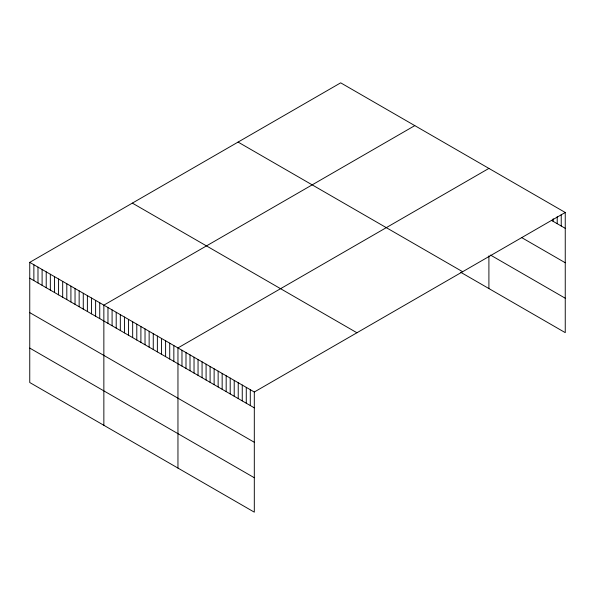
<?xml version="1.0" encoding="UTF-8"?>
<svg xmlns="http://www.w3.org/2000/svg" width="595" height="595" viewBox="0 0 595 595"><rect width="100%" height="100%" fill="white"/><g stroke="black" fill="none" stroke-linecap="round" stroke-linejoin="round"><path stroke-width="0.89" d="M565.25 212.482L254.31 392.008L254.31 512.161L29.75 382.518L29.75 262.358L340.69 82.839L565.25 212.482L565.25 332.642L460.768 272.317M414.797 125.619L103.857 305.146L103.857 425.299M488.904 168.407L177.957 347.926L177.957 468.079M551.587 220.447L565.25 228.331M521.852 237.695L565.25 262.752M490.511 255.069L565.25 298.221M238.082 142.079L462.642 271.729M132.358 203.118L356.918 332.761M29.75 262.358L254.31 392.008M29.75 278.207L254.31 407.858M29.75 312.628L254.31 442.278M29.75 348.09L254.31 477.74M561.234 214.564L561.234 226.011M557.21 216.647L557.21 223.69M553.194 218.729L553.194 221.37M488.904 255.857L488.904 288.56M250.287 389.688L250.287 405.537M246.27 387.367L246.27 403.217M242.254 385.047L242.254 400.896M238.231 382.726L238.231 398.576M234.214 380.406L234.214 396.255M230.198 378.085L230.198 393.935M226.174 375.765L226.174 391.614M222.158 373.444L222.158 389.294M218.142 371.124L218.142 386.973M214.126 368.803L214.126 384.653M210.102 366.49L210.102 382.332M206.086 364.17L206.086 380.012M202.069 361.849L202.069 377.691M198.046 359.529L198.046 375.378M194.03 357.208L194.03 373.058M190.013 354.888L190.013 370.737M185.997 352.567L185.997 368.417M181.973 350.247L181.973 366.096M173.844 345.546L173.844 361.396M169.724 343.174L169.724 359.023M165.603 340.794L165.603 356.643M161.49 338.421L161.49 354.27M157.37 336.041L157.37 351.89M153.257 333.669L153.257 349.51M149.137 331.289L149.137 347.138M145.024 328.909L145.024 344.758M140.903 326.536L140.903 342.385M136.791 324.156L136.791 340.005M132.67 321.783L132.67 337.633M128.557 319.403L128.557 335.253M124.437 317.031L124.437 332.873M120.324 314.651L120.324 330.5M116.204 312.271L116.204 328.12M112.091 309.898L112.091 325.748M107.97 307.518L107.97 323.368M99.737 302.766L99.737 318.615M95.617 300.393L95.617 316.235M91.504 298.013L91.504 313.863M87.383 295.633L87.383 311.483M83.27 293.261L83.27 309.11M79.15 290.881L79.15 306.73M75.037 288.508L75.037 304.35M70.917 286.128L70.917 301.977M66.804 283.748L66.804 299.597M62.683 281.375L62.683 297.225M58.57 278.995L58.57 294.845M54.45 276.623L54.45 292.472M50.337 274.243L50.337 290.092M46.217 271.87L46.217 287.712M42.104 269.49L42.104 285.34M37.983 267.11L37.983 282.96M33.87 264.738L33.87 280.587"/></g></svg>
